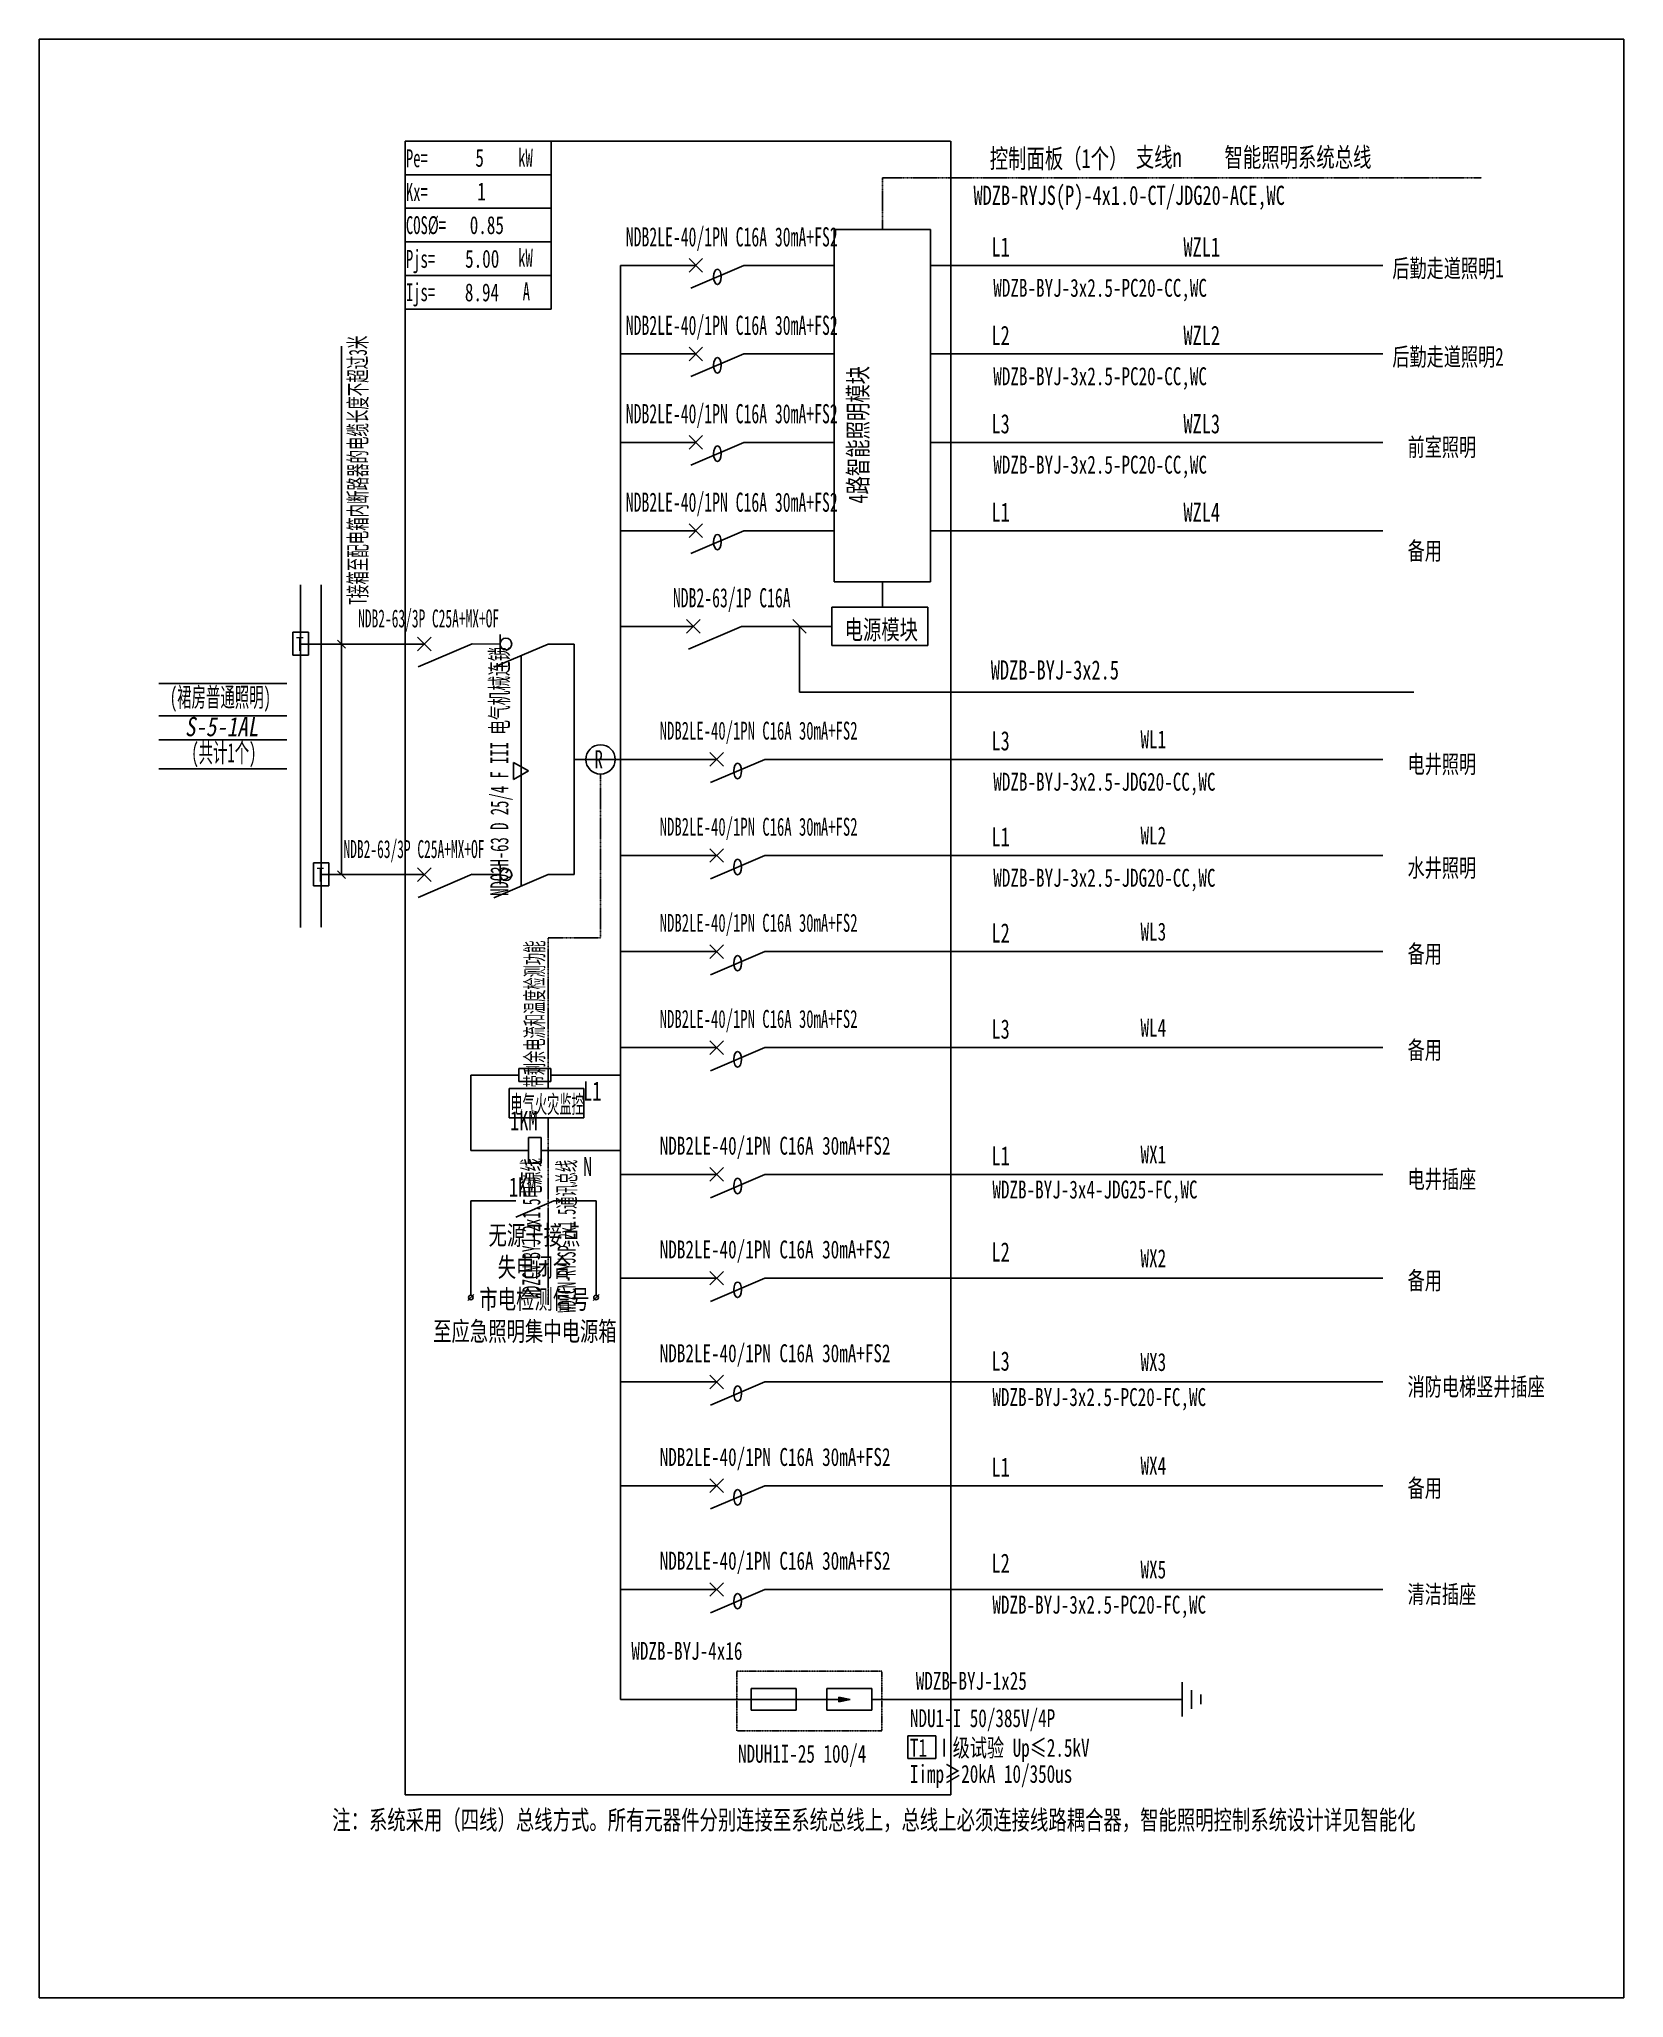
# Model space of a CAD drawing. Extents: x 256966 to 259112, y 295514 to 298168.
import ezdxf
from ezdxf.enums import TextEntityAlignment as Align

# ---------------------------------------------------------------- set-up
doc = ezdxf.new("R2010")
doc.units = 0
doc.header["$MEASUREMENT"] = 0
for name, pattern in [('DASH', [0.35, 0.25, -0.1]), ('DASHDOT', [1, 0.5, -0.25, 0, -0.25]), ('DASHDOT2', [0.5, 0.25, -0.125, 0, -0.125]), ('DASHED', [0.75, 0.5, -0.25]), ('DASHED2', [0.375, 0.25, -0.125])]:
    doc.linetypes.add(name, pattern=pattern)
for name, color, linetype in [('D_E_Eqpm(强电设备)', 100, 'Continuous'), ('D_E_Eqpm（强电设备）', 100, 'Continuous'), ('D_E_Text(强电文字)', 51, 'Continuous'), ('D_E_Text（强电文字）', 51, 'Continuous'), ('D_E_Wire(强电线缆)', 10, 'Continuous'), ('D_E_WireEm（强电应急照明线缆）', 10, 'DASHED'), ('D_E_Wire（强电线缆）', 10, 'Continuous'), ('D_El_Eqpm（弱电设备）', 100, 'Continuous'), ('D_El_Text（弱电文字）', 51, 'Continuous'), ('DQ-漏电火灾', 80, 'Continuous'), ('DQ_Eqpm', 100, 'Continuous'), ('E_E_Eqpm（强电设备）', 100, 'Continuous'), ('E_E_Wire（强电线缆）', 10, 'Continuous'), ('FL04GGFW_E72-配电箱系统图-塔楼部分$0$D_E_Text（强电文字）', 51, 'Continuous'), ('FL09U293_E72-地下室配电箱系统图$0$D_E_Eqpm（强电设备）', 100, 'Continuous'), ('系统图', 220, 'Continuous')]:
    doc.layers.add(name, color=color, linetype=linetype)
doc.styles.add('FL04GGFW_E72-配电箱系统图-塔楼部分$0$电气', font='', dxfattribs={"width": 0.7})
doc.styles.add('电气', font='', dxfattribs={"width": 0.7})
doc.styles.add('电气箱', font='simhei.ttf', dxfattribs={"width": 0.8, "oblique": 10})
doc.styles.get('FL04GGFW_E72-配电箱系统图-塔楼部分$0$电气').set_extended_font_data('SimSun')
doc.styles.get('电气').set_extended_font_data('SimSun')

msp = doc.modelspace()

# ---------------------------------------------------------------- linework, layer by layer
at = {"linetype": 'DASHED'}
for p, q in [((257461.3, 298030.5, 0), (258200.2, 298030.5, 0)), ((257461.3, 295789.6, 0), (257461.3, 298030.5, 0)), ((258200.2, 298030.5, 0), (258200.2, 295789.6, 0)), ((258200.2, 295789.6, 0), (257461.3, 295789.6, 0))]:
    msp.add_line(p, q, dxfattribs=at)
for p, q in [((257127.3, 297295.5, 0), (257300.9, 297295.5, 0)), ((257127.3, 297251.8, 0), (257300.9, 297251.8, 0)), ((257127.3, 297219.2, 0), (257300.9, 297219.2, 0)), ((257127.3, 297179.9, 0), (257300.9, 297179.9, 0))]:
    msp.add_line(p, q)
at = {"linetype": 'DASHED2'}
for p, q in [((257910.5, 295957.2, 0), (258106.6, 295957.2, 0)), ((257910.5, 295876.4, 0), (257910.5, 295957.2, 0)), ((258106.6, 295957.2, 0), (258106.6, 295876.4, 0)), ((258106.6, 295876.4, 0), (257910.5, 295876.4, 0))]:
    msp.add_line(p, q, dxfattribs=at)
at = {"layer": 'D_E_Eqpm(强电设备)'}
for p, q in [((257477.8, 297339.7, 0), (257496.3, 297358.1, 0)), ((257496.3, 297339.7, 0), (257477.8, 297358.1, 0)), ((257477.8, 297027.2, 0), (257496.3, 297045.6, 0)), ((257496.3, 297027.2, 0), (257477.8, 297045.6, 0)), ((257929.6, 295933.7, 0), (257990.7, 295933.7, 0)), ((257929.6, 295933.7, 0), (257929.6, 295904.2, 0)), ((257990.5, 295904.2, 0), (257990.5, 295933.7, 0)), ((258032.1, 295933.7, 0), (258093.2, 295933.7, 0)), ((258032.1, 295933.7, 0), (258032.1, 295904.2, 0)), ((258063.8, 295918.9, 0), (258048.5, 295922.1, 0)), ((258048.5, 295915.8, 0), (258048.5, 295922.1, 0)), ((258093, 295904.2, 0), (258093, 295933.7, 0)), ((257929.6, 295904.2, 0), (257990.5, 295904.2, 0)), ((258032.1, 295918.9, 0), (258007.5, 295918.9, 0)), ((258032.1, 295918.9, 0), (258063.8, 295918.9, 0)), ((258032.1, 295904.2, 0), (258093, 295904.2, 0)), ((258063.8, 295918.9, 0), (258048.5, 295915.8, 0))]:
    msp.add_line(p, q, dxfattribs=at)
msp.add_solid([(258048.5, 295915.8, 0), (258063.8, 295918.9, 0), (258048.5, 295922.1, 0)], dxfattribs=at)
at = {"layer": 'D_E_Eqpm（强电设备）'}
for p, q in [((258172.5, 297910.4, 0), (258042.3, 297910.4, 0)), ((258042.3, 297910.4, 0), (258042.3, 297433.4, 0)), ((258172.5, 297433.4, 0), (258172.5, 297910.4, 0)), ((258042.3, 297433.4, 0), (258172.5, 297433.4, 0)), ((258038.9, 297398.8, 0), (258169.1, 297398.8, 0)), ((258038.9, 297346.8, 0), (258038.9, 297398.8, 0)), ((258169.1, 297398.8, 0), (258169.1, 297346.8, 0)), ((257589.7, 297335.9, 0), (257589.7, 297361.9, 0)), ((257654.8, 297348.9, 0), (257581.3, 297317.4, 0)), ((258169.1, 297346.8, 0), (258038.9, 297346.8, 0)), ((257873.8, 297183.4, 0), (257892.2, 297201.8, 0)), ((257892.2, 297183.4, 0), (257873.8, 297201.8, 0)), ((257628.1, 297176.9, 0), (257608, 297188.5, 0)), ((257608, 297188.5, 0), (257608, 297165.3, 0)), ((257608, 297165.3, 0), (257628.1, 297176.9, 0)), ((257948.1, 297192.6, 0), (257874.7, 297161.1, 0)), ((257873.8, 297053.2, 0), (257892.2, 297071.6, 0)), ((257892.2, 297053.2, 0), (257873.8, 297071.6, 0)), ((257948.1, 297062.4, 0), (257874.7, 297030.9, 0)), ((257654.8, 297036.4, 0), (257581.3, 297004.9, 0)), ((257589.7, 297023.4, 0), (257589.7, 297049.4, 0)), ((257873.8, 296923, 0), (257892.2, 296941.4, 0)), ((257892.2, 296923, 0), (257873.8, 296941.4, 0)), ((257948.1, 296932.2, 0), (257874.7, 296900.7, 0)), ((257873.8, 296792.8, 0), (257892.2, 296811.2, 0)), ((257892.2, 296792.8, 0), (257873.8, 296811.2, 0)), ((257948.1, 296802, 0), (257874.7, 296770.5, 0)), ((257615, 296773.6, 0), (257658.4, 296773.6, 0)), ((257615, 296756.2, 0), (257615, 296773.6, 0)), ((257658.4, 296773.6, 0), (257658.4, 296756.2, 0)), ((257658.4, 296756.2, 0), (257615, 296756.2, 0)), ((257645.4, 296680.1, 0), (257628, 296680.1, 0)), ((257628, 296680.1, 0), (257628, 296645.4, 0)), ((257645.4, 296645.4, 0), (257645.4, 296680.1, 0)), ((257628, 296645.4, 0), (257645.4, 296645.4, 0)), ((257873.8, 296621, 0), (257892.2, 296639.4, 0)), ((257892.2, 296621, 0), (257873.8, 296639.4, 0)), ((257948.1, 296630.2, 0), (257874.7, 296598.7, 0)), ((257662.4, 296594.3, 0), (257611, 296572.4, 0)), ((257873.8, 296480.4, 0), (257892.2, 296498.8, 0)), ((257892.2, 296480.4, 0), (257873.8, 296498.8, 0)), ((257948.1, 296489.6, 0), (257874.7, 296458.1, 0)), ((257545.9, 296459.3, 0), (257554.2, 296467.6, 0)), ((257715.6, 296459.3, 0), (257723.9, 296467.6, 0)), ((257873.8, 296339.8, 0), (257892.2, 296358.2, 0)), ((257892.2, 296339.8, 0), (257873.8, 296358.2, 0)), ((257948.1, 296349, 0), (257874.7, 296317.5, 0)), ((257873.8, 296199.2, 0), (257892.2, 296217.6, 0)), ((257892.2, 296199.2, 0), (257873.8, 296217.6, 0)), ((257948.1, 296208.4, 0), (257874.7, 296176.9, 0)), ((257873.8, 296058.6, 0), (257892.2, 296077, 0)), ((257892.2, 296058.6, 0), (257873.8, 296077, 0)), ((257948.1, 296067.8, 0), (257874.7, 296036.3, 0))]:
    msp.add_line(p, q, dxfattribs=at)
at = {"layer": 'D_E_Eqpm（强电设备）', "linetype": 'DASH'}
msp.add_line((257618, 297020.6, 0), (257618, 297333.1, 0), dxfattribs=at)
at = {"layer": 'D_E_Eqpm（强电设备）'}
for centre, radius in [((257597.6, 297348.9, 0), 7.92), ((257597.6, 297036.4, 0), 7.92), ((257550.1, 296463.5, 0), 3.12), ((257719.7, 296463.5, 0), 3.12)]:
    msp.add_circle(centre, radius, dxfattribs=at)
for centre in [(257884, 297846.5, 0), (257884, 297726.6, 0), (257884, 297606.8, 0), (257884, 297487, 0), (257911.4, 297176.9, 0), (257911.4, 297046.7, 0), (257911.4, 296916.5, 0), (257911.4, 296786.2, 0), (257911.4, 296614.5, 0), (257911.4, 296473.9, 0), (257911.4, 296333.3, 0), (257911.4, 296192.7, 0), (257911.4, 296052, 0)]:
    msp.add_ellipse(centre, major_axis=(0, 10.5), ratio=0.500475, dxfattribs=at)
at = {"layer": 'D_E_Text(强电文字)', "color": 51}
for p, q in [((257374.7, 297036.4, 0), (257374.7, 297752.6, 0)), ((257369.3, 297354.3, 0), (257380.1, 297343.5, 0)), ((257369.3, 297041.8, 0), (257380.1, 297031, 0))]:
    msp.add_line(p, q, dxfattribs=at)
at = {"layer": 'D_E_Text（强电文字）'}
for p, q in [((257461.3, 298030.5, 0), (257658.8, 298030.5, 0)), ((257461.3, 298030.5, 0), (257461.3, 297802.6, 0)), ((257658.8, 298030.5, 0), (257658.8, 297802.6, 0)), ((257461.3, 297984.9, 0), (257658.8, 297984.9, 0)), ((257461.3, 297939.3, 0), (257658.8, 297939.3, 0)), ((257461.3, 297893.8, 0), (257658.8, 297893.8, 0)), ((257461.3, 297848.2, 0), (257658.8, 297848.2, 0)), ((257461.3, 297802.6, 0), (257658.8, 297802.6, 0)), ((258142, 295869.6, 0), (258179.8, 295869.6, 0)), ((258142, 295838.6, 0), (258142, 295869.6, 0)), ((258179.8, 295869.6, 0), (258179.8, 295838.6, 0)), ((258179.8, 295838.6, 0), (258142, 295838.6, 0))]:
    msp.add_line(p, q, dxfattribs=at)
at = {"layer": 'D_E_Wire(强电线缆)'}
for p, q in [((257752.8, 295918.9, 0), (257752.8, 297861.8, 0)), ((257319.6, 296964.7, 0), (257319.6, 297429.2, 0)), ((257319.6, 297348.9, 0), (257487, 297348.9, 0))]:
    msp.add_line(p, q, dxfattribs=at)
at = {"layer": 'D_E_Wire(强电线缆)', "color": 10}
for p, q in [((257752.8, 297861.8, 0), (257854.8, 297861.8, 0)), ((257919.9, 297861.8, 0), (258042.3, 297861.8, 0)), ((258172.5, 297861.8, 0), (258785, 297861.8, 0)), ((257752.8, 297742, 0), (257854.8, 297742, 0)), ((257919.9, 297742, 0), (258042.3, 297742, 0)), ((258172.5, 297742, 0), (258785, 297742, 0)), ((257752.8, 297622.2, 0), (257854.8, 297622.2, 0)), ((257919.9, 297622.2, 0), (258042.3, 297622.2, 0)), ((258172.5, 297622.2, 0), (258785, 297622.2, 0)), ((257752.8, 297502.4, 0), (257854.8, 297502.4, 0)), ((257919.9, 297502.4, 0), (258042.3, 297502.4, 0)), ((258172.5, 297502.4, 0), (258785, 297502.4, 0)), ((257752.8, 297372.8, 0), (257851.4, 297372.8, 0)), ((257916.5, 297372.8, 0), (258038.9, 297372.8, 0)), ((257948.1, 296802, 0), (258160.8, 296802, 0)), ((258160.8, 296802, 0), (258785, 296802, 0))]:
    msp.add_line(p, q, dxfattribs=at)
at = {"layer": 'D_E_Wire(强电线缆)', "linetype": 'DASH'}
for p, q in [((257347.4, 296964.7, 0), (257347.4, 297429.2, 0)), ((257347.4, 297036.4, 0), (257487, 297036.4, 0))]:
    msp.add_line(p, q, dxfattribs=at)
at = {"layer": 'D_E_WireEm（强电应急照明线缆）'}
msp.add_line((257589.7, 297036.4, 0), (257550.8, 297036.4, 0), dxfattribs=at)
at = {"layer": 'D_E_Wire（强电线缆）', "linetype": 'DASHDOT2'}
for p, q in [((258107.4, 297980.6, 0), (258918.8, 297980.6, 0)), ((258107.4, 297910.4, 0), (258107.4, 297980.6, 0))]:
    msp.add_line(p, q, dxfattribs=at)
at = {"layer": 'D_E_Wire（强电线缆）'}
for p, q in [((257551.9, 297349.4, 0), (257589.7, 297348.9, 0)), ((257654.8, 297348.9, 0), (257689.9, 297348.9, 0)), ((257689.9, 297036.4, 0), (257689.9, 297348.9, 0)), ((257689.9, 297192.6, 0), (257752.8, 297192.6, 0)), ((257752.8, 297192.6, 0), (257883, 297192.6, 0)), ((257948.1, 297192.6, 0), (258785, 297192.6, 0)), ((257752.8, 297062.4, 0), (257883, 297062.4, 0)), ((257948.1, 297062.4, 0), (258785, 297062.4, 0)), ((257654.8, 297036.4, 0), (257689.9, 297036.4, 0)), ((257752.8, 296932.2, 0), (257883, 296932.2, 0)), ((257948.1, 296932.2, 0), (258785, 296932.2, 0)), ((257752.8, 296802, 0), (257883, 296802, 0)), ((257752.8, 296630.2, 0), (257883, 296630.2, 0)), ((257948.1, 296630.2, 0), (258785, 296630.2, 0)), ((257752.8, 296489.6, 0), (257883, 296489.6, 0)), ((257948.1, 296489.6, 0), (258785, 296489.6, 0)), ((257752.8, 296349, 0), (257883, 296349, 0)), ((257948.1, 296349, 0), (258785, 296349, 0)), ((257752.8, 296208.4, 0), (257883, 296208.4, 0)), ((257948.1, 296208.4, 0), (258785, 296208.4, 0)), ((257752.8, 296067.8, 0), (257883, 296067.8, 0)), ((257948.1, 296067.8, 0), (258785, 296067.8, 0)), ((258513.3, 295895.8, 0), (258513.3, 295942.2, 0)), ((258525.9, 295906.3, 0), (258525.9, 295931.6, 0)), ((258538.6, 295912.6, 0), (258538.6, 295925.3, 0)), ((257752.8, 295918.9, 0), (258007.5, 295918.9, 0)), ((258093, 295918.9, 0), (258513.3, 295918.9, 0))]:
    msp.add_line(p, q, dxfattribs=at)
at = {"layer": 'D_E_Wire（强电线缆）', "ltscale": 3.5}
for p, q in [((257550.1, 296764.9, 0), (257615, 296764.9, 0)), ((257550.1, 296764.9, 0), (257550.1, 296662.8, 0)), ((257658.4, 296764.9, 0), (257752.8, 296764.9, 0)), ((257628, 296662.8, 0), (257550.1, 296662.8, 0)), ((257752.8, 296662.8, 0), (257645.4, 296662.8, 0)), ((257550.1, 296594.3, 0), (257611, 296594.3, 0)), ((257550.1, 296594.3, 0), (257550.1, 296466.6, 0)), ((257662.4, 296594.3, 0), (257719.7, 296594.3, 0)), ((257719.7, 296594.3, 0), (257719.7, 296466.6, 0))]:
    msp.add_line(p, q, dxfattribs=at)
at = {"layer": 'D_El_Eqpm（弱电设备）', "color": 3}
for p, q in [((257601.8, 296746.7, 0), (257703.1, 296746.7, 0)), ((257601.8, 296706.9, 0), (257601.8, 296746.7, 0)), ((257703.1, 296746.7, 0), (257703.1, 296706.9, 0)), ((257703.1, 296706.9, 0), (257601.8, 296706.9, 0)), ((257703.1, 296706.9, 0), (257601.8, 296706.9, 0))]:
    msp.add_line(p, q, dxfattribs=at)
at = {"layer": 'DQ-漏电火灾', "linetype": 'DASHDOT', "ltscale": 0.5}
for p, q in [((257725.7, 297172.8, 0), (257725.7, 296950.9, 0)), ((257654.6, 296950.9, 0), (257654.6, 296746.7, 0)), ((257654.6, 296950.9, 0), (257725.7, 296950.9, 0)), ((257654.6, 296453.3, 0), (257654.6, 296706.9, 0))]:
    msp.add_line(p, q, dxfattribs=at)
at = {"layer": 'DQ-漏电火灾', "color": 3}
msp.add_circle((257725.7, 297192.6, 0), 19.9, dxfattribs=at)
at = {"layer": 'DQ_Eqpm'}
for p, q in [((257330, 297364.8, 0), (257309.2, 297364.8, 0)), ((257309.2, 297364.8, 0), (257309.2, 297333.6, 0)), ((257330, 297333.6, 0), (257330, 297364.8, 0)), ((257309.2, 297333.6, 0), (257330, 297333.6, 0)), ((257357.8, 297052.3, 0), (257337, 297052.3, 0)), ((257337, 297052.3, 0), (257337, 297021.1, 0)), ((257357.8, 297021.1, 0), (257357.8, 297052.3, 0)), ((257337, 297021.1, 0), (257357.8, 297021.1, 0))]:
    msp.add_line(p, q, dxfattribs=at)
at = {"layer": 'E_E_Eqpm（强电设备）', "color": 100}
for p, q in [((257845.6, 297852.6, 0), (257864, 297871.1, 0)), ((257864, 297852.6, 0), (257845.6, 297871.1, 0)), ((257848.1, 297831.1, 0), (257919.9, 297861.8, 0)), ((257845.6, 297732.8, 0), (257864, 297751.2, 0)), ((257864, 297732.8, 0), (257845.6, 297751.2, 0)), ((257848.1, 297711.2, 0), (257919.9, 297742, 0)), ((257845.6, 297613, 0), (257864, 297631.4, 0)), ((257864, 297613, 0), (257845.6, 297631.4, 0)), ((257848.1, 297591.4, 0), (257919.9, 297622.2, 0)), ((257845.6, 297493.2, 0), (257864, 297511.6, 0)), ((257864, 297493.2, 0), (257845.6, 297511.6, 0)), ((257848.1, 297471.6, 0), (257919.9, 297502.4, 0)), ((257842.2, 297363.6, 0), (257860.6, 297382, 0)), ((257860.6, 297363.6, 0), (257842.2, 297382, 0)), ((257844.7, 297342, 0), (257916.5, 297372.8, 0))]:
    msp.add_line(p, q, dxfattribs=at)
at = {"layer": 'E_E_Wire（强电线缆）'}
msp.add_line((258107.4, 297433.4, 0), (258107.4, 297398.8, 0), dxfattribs=at)
at = {"layer": 'FL04GGFW_E72-配电箱系统图-塔楼部分$0$D_E_Text（强电文字）'}
for p, q in [((258004.4, 297363.6, 0), (257986, 297382, 0)), ((257995.2, 297372.8, 0), (257995.2, 297283.6, 0)), ((257995.2, 297283.6, 0), (258827.2, 297283.6, 0))]:
    msp.add_line(p, q, dxfattribs=at)
at = {"layer": 'FL09U293_E72-地下室配电箱系统图$0$D_E_Eqpm（强电设备）'}
for p, q in [((257551.9, 297349.4, 0), (257478.7, 297318, 0)), ((257551.9, 297036.9, 0), (257478.7, 297005.5, 0))]:
    msp.add_line(p, q, dxfattribs=at)
at = {"layer": '系统图', "ltscale": 9973.992009}
msp.add_lwpolyline([(256965.5, 298168.5), (259111.5, 298168.5), (259111.5, 295514.5), (256965.5, 295514.5)], close=True, dxfattribs=at)

# ---------------------------------------------------------------- texts
at = {"layer": 'D_E_Text(强电文字)', "style": 'FL04GGFW_E72-配电箱系统图-塔楼部分$0$电气', "width": 0.6}
for s, p in [('NDB2LE-40/1PN C16A 30mA+FS2', (257903.4, 297887.6, 0)), ('NDB2LE-40/1PN C16A 30mA+FS2', (257903.4, 297767.8, 0)), ('NDB2LE-40/1PN C16A 30mA+FS2', (257903.4, 297648, 0)), ('NDB2LE-40/1PN C16A 30mA+FS2', (257903.4, 297528.1, 0)), ('NDB2-63/1P C16A', (257903.4, 297398.6, 0))]:
    msp.add_text(s, height=26.043, dxfattribs=at).set_placement(p, align=Align.CENTER)
at = {"layer": 'D_E_Text(强电文字)', "color": 51, "style": 'FL04GGFW_E72-配电箱系统图-塔楼部分$0$电气', "width": 0.7}
for s, p in [('L1', (258255.1, 297874, 0)), ('L2', (258255.1, 297754.2, 0)), ('L3', (258255.1, 297634.4, 0)), ('L1', (258255.1, 297514.6, 0)), ('L3', (258255.1, 297204.8, 0)), ('L1', (258255.1, 297074.6, 0)), ('L2', (258255.1, 296944.4, 0)), ('L3', (258255.1, 296814.2, 0)), ('L1', (258255.1, 296642.4, 0)), ('L2', (258255.1, 296512.2, 0)), ('L3', (258255.1, 296364.3, 0)), ('L1', (258255.1, 296220.6, 0)), ('L2', (258255.1, 296090.4, 0))]:
    msp.add_text(s, height=26.04, dxfattribs=at).set_placement(p)
at = {"layer": 'D_E_Text(强电文字)', "width": 0.7}
for s, height, style, p in [('WZL1', 26.04, 'FL04GGFW_E72-配电箱系统图-塔楼部分$0$电气', (258515.1, 297874, 0)), ('WDZB-BYJ-3x2.5-PC20-CC,WC', 24.306, 'FL04GGFW_E72-配电箱系统图-塔楼部分$0$电气', (258257.6, 297819.4, 0)), ('WZL2', 26.04, 'FL04GGFW_E72-配电箱系统图-塔楼部分$0$电气', (258515.1, 297754.2, 0)), ('WDZB-BYJ-3x2.5-PC20-CC,WC', 24.306, 'FL04GGFW_E72-配电箱系统图-塔楼部分$0$电气', (258257.6, 297699.6, 0)), ('WZL3', 26.04, 'FL04GGFW_E72-配电箱系统图-塔楼部分$0$电气', (258515.1, 297634.4, 0)), ('WDZB-BYJ-3x2.5-PC20-CC,WC', 24.306, 'FL04GGFW_E72-配电箱系统图-塔楼部分$0$电气', (258257.6, 297579.8, 0)), ('WZL4', 26.04, 'FL04GGFW_E72-配电箱系统图-塔楼部分$0$电气', (258515.1, 297514.6, 0)), ('WDZB-BYJ-3x2.5', 26.043, 'FL04GGFW_E72-配电箱系统图-塔楼部分$0$电气', (258254.2, 297300.8, 0)), ('WDZB-BYJ-3x2.5-JDG20-CC,WC', 24.306, 'FL04GGFW_E72-配电箱系统图-塔楼部分$0$电气', (258257.6, 297150.2, 0)), ('WDZB-BYJ-3x2.5-JDG20-CC,WC', 24.306, 'FL04GGFW_E72-配电箱系统图-塔楼部分$0$电气', (258257.6, 297020, 0)), ('WDZB-BYJ-4x16', 24.306, '电气', (257767.4, 295972.5, 0)), ('WDZB-BYJ-1x25', 24.306, '电气', (258152.6, 295931.9, 0)), ('T1 Ⅰ级试验 Up≤2.5kV ', 24.306, '电气', (258144.7, 295841.2, 0)), ('Iimp≥20kA 10/350us', 24.306, '电气', (258144.7, 295805.8, 0)), ('注：系统采用（四线）总线方式。所有元器件分别连接至系统总线上，总线上必须连接线路耦合器，智能照明控制系统设计详见智能化', 26.043, 'FL04GGFW_E72-配电箱系统图-塔楼部分$0$电气', (257362.4, 295742.5, 0))]:
    msp.add_text(s, height=height, dxfattribs=dict(at, style=style)).set_placement(p)
at = {"layer": 'D_E_Text(强电文字)', "color": 51, "style": '电气', "width": 0.55}
msp.add_text('T接箱至配电箱内断路器的电缆长度不超过3米', height=24.306, rotation=90, dxfattribs=at).set_placement((257409.2, 297402.1, 0))
at = {"layer": 'D_E_Text(强电文字)', "color": 51, "true_color": 0xffff7f, "style": '电气', "width": 0.7}
msp.add_text('NDU1-I 50/385V/4P', height=24.306, dxfattribs=at).set_placement((258144.7, 295881.3, 0))
at = {"layer": 'D_E_Text（强电文字）', "linetype": 'Continuous', "style": '电气', "width": 0.6}
for s, height, p in [('Pe=', 24.31, (257462.1, 297995, 0)), ('kW', 24.31, (257614.1, 297995.9, 0)), ('Kx=', 24.31, (257462.1, 297949.3, 0)), ('COS%%C=', 24.31, (257462.1, 297904.4, 0)), ('kW', 24.31, (257614.1, 297860.1, 0)), ('Pjs=', 24.31, (257462.1, 297858.6, 0)), ('Ijs=', 24.31, (257462.1, 297813.5, 0)), ('A', 24.3, (257620.3, 297814.5, 0))]:
    msp.add_text(s, height=height, dxfattribs=at).set_placement(p)
at = {"layer": 'D_E_Text（强电文字）', "style": '电气'}
for s, height, width, p in [('5', 24.3, 0.7, (257556.2, 297995.6, 0)), ('1', 24.3, 0.7, (257558.7, 297950, 0)), (' 0.85', 24.31, 0.7, (257537, 297904.4, 0)), ('后勤走道照明1', 24.31, 0.7, (258798, 297845.8, 0)), ('后勤走道照明2', 24.31, 0.7, (258798, 297726, 0)), ('前室照明', 24.31, 0.7, (258818.7, 297603.6, 0)), ('备用', 24.31, 0.7, (258818.7, 297463, 0)), ('电源模块', 26.04, 0.7, (258056.2, 297355.4, 0)), ('NDB2LE-40/1PN C16A 30mA+FS2', 24.306, 0.6, (257805.9, 297219.4, 0)), ('WL1', 24.31, 0.7, (258457, 297207.6, 0)), ('电井照明', 24.31, 0.7, (258818.7, 297174, 0)), ('NDB2LE-40/1PN C16A 30mA+FS2', 24.306, 0.6, (257805.9, 297089.2, 0)), ('WL2', 24.31, 0.7, (258457, 297077.3, 0)), ('水井照明', 24.31, 0.7, (258818.7, 297033.4, 0)), ('NDB2LE-40/1PN C16A 30mA+FS2', 24.306, 0.6, (257805.9, 296959, 0)), ('WL3', 24.31, 0.7, (258457, 296947.1, 0)), ('备用', 24.31, 0.7, (258818.7, 296916.9, 0)), ('NDB2LE-40/1PN C16A 30mA+FS2', 24.306, 0.6, (257805.9, 296828.8, 0)), ('WL4', 24.31, 0.7, (258457, 296816.9, 0)), ('备用', 24.31, 0.7, (258818.7, 296786.7, 0)), ('NDB2LE-40/1PN C16A 30mA+FS2', 24.306, 0.7, (257805.9, 296657, 0)), ('WX1', 24.31, 0.7, (258457, 296645.1, 0)), ('电井插座', 24.31, 0.7, (258818.7, 296611.6, 0)), ('WDZB-BYJ-3x4-JDG25-FC,WC', 24.306, 0.7, (258256.4, 296597.6, 0)), ('NDB2LE-40/1PN C16A 30mA+FS2', 24.306, 0.7, (257805.9, 296516.4, 0)), ('WX2', 24.31, 0.7, (258457, 296504.5, 0)), ('备用', 24.31, 0.7, (258818.7, 296474.3, 0)), ('NDB2LE-40/1PN C16A 30mA+FS2', 24.306, 0.7, (257805.9, 296375.8, 0)), ('WX3', 24.31, 0.7, (258457, 296363.9, 0)), ('消防电梯竖井插座', 24.31, 0.7, (258818.7, 296330.4, 0)), ('WDZB-BYJ-3x2.5-PC20-FC,WC', 24.306, 0.7, (258256.4, 296316.4, 0)), ('NDB2LE-40/1PN C16A 30mA+FS2', 24.306, 0.7, (257805.9, 296235.2, 0)), ('WX4', 24.31, 0.7, (258457, 296223.3, 0)), ('备用', 24.31, 0.7, (258818.7, 296193.1, 0)), ('NDB2LE-40/1PN C16A 30mA+FS2', 24.306, 0.7, (257805.9, 296094.6, 0)), ('WX5', 24.31, 0.7, (258457, 296082.7, 0)), ('WDZB-BYJ-3x2.5-PC20-FC,WC', 24.306, 0.7, (258256.4, 296035.1, 0)), ('清洁插座', 24.31, 0.7, (258818.7, 296049.2, 0))]:
    msp.add_text(s, height=height, dxfattribs=dict(at, width=width)).set_placement(p)
at = {"layer": 'D_E_Text（强电文字）', "color": 200, "style": '电气', "width": 0.7}
for s, p in [('5.00', (257542.3, 297858.8, 0)), ('8.94', (257542, 297813.3, 0))]:
    msp.add_text(s, height=24.31, dxfattribs=at).set_placement(p)
at = {"layer": 'D_E_Text（强电文字）', "style": '电气'}
for s, height, width, p in [('NDB2-63/3P C25A+MX+OF', 24.306, 0.55, (257492.9, 297381.6, 0)), ('(裙房普通照明)', 26.04, 0.55, (257210.9, 297275.4, 0)), ('(共计1个)', 26.04, 0.55, (257215.6, 297200.2, 0)), ('NDB2-63/3P C25A+MX+OF', 24.306, 0.55, (257473.1, 297069.1, 0)), ('电气火灾监控', 24.31, 0.5, (257653.4, 296725.9, 0))]:
    msp.add_text(s, height=height, dxfattribs=dict(at, width=width)).set_placement(p, align=Align.MIDDLE)
at = {"layer": 'D_E_Text（强电文字）', "style": '电气', "width": 0.6}
msp.add_text('NDQ3H-63 D 25/4 F III 电气机械连锁', height=24.306, rotation=90, dxfattribs=at).set_placement((257589.9, 297176.6, 0), align=Align.MIDDLE)
at = {"layer": 'D_E_Text（强电文字）', "style": '电气箱', "oblique": 10, "width": 0.8}
msp.add_text('S-5-1AL', height=26.04, dxfattribs=at).set_placement((257212.5, 297237, 0), align=Align.MIDDLE)
at = {"layer": 'D_E_Text（强电文字）', "color": 51, "style": '电气', "width": 0.7}
for s, height, p in [('L1', 26.04, (257702.1, 296730.2, 0)), ('1KM', 26.04, (257603.2, 296690.1, 0)), ('N', 26, (257702.1, 296628, 0)), ('1KM', 26.04, (257601.6, 296600.2, 0))]:
    msp.add_text(s, height=height, dxfattribs=at).set_placement(p)
for s, p in [('无源干接点', (257636.2, 296547.9, 0)), ('失电闭合', (257636.2, 296504.5, 0)), ('市电检测信号', (257636.2, 296461.1, 0)), ('至应急照明集中电源箱', (257623.3, 296417.7, 0))]:
    msp.add_text(s, height=26.04, dxfattribs=at).set_placement(p, align=Align.MIDDLE_CENTER)
at = {"layer": 'D_E_Text（强电文字）', "color": 51, "true_color": 0xffff7f, "style": '电气', "width": 0.7}
msp.add_text('NDUH1I-25 100/4', height=24.306, dxfattribs=at).set_placement((257911.9, 295833.1, 0))
at = {"layer": 'D_El_Text（弱电文字）', "color": 1, "style": '电气', "width": 0.5}
msp.add_text('带剩余电流和温度检测功能', height=24.306, rotation=90, dxfattribs=at).set_placement((257648.5, 296748.1, 0))
at = {"layer": 'D_El_Text（弱电文字）', "style": '电气'}
for s, width, p in [('WDZCN-BYJ-2x1.5电源线', 0.55, (257644.2, 296461.2, 0)), ('WDZCN-RYJSP-2x1.5通讯总线', 0.5, (257691.9, 296443.1, 0))]:
    msp.add_text(s, height=24.306, rotation=90, dxfattribs=dict(at, width=width)).set_placement(p)
at = {"layer": 'DQ-漏电火灾', "color": 50, "style": '电气', "width": 0.7}
msp.add_text('R', height=24.3, dxfattribs=at).set_placement((257717.4, 297180.7, 0))
at = {"layer": 'DQ_Eqpm', "color": 51, "style": '电气', "width": 0.8}
for p in [(257313.2, 297339.4, 0), (257341, 297026.9, 0)]:
    msp.add_text('T', height=19.1, dxfattribs=at).set_placement(p)
at = {"layer": 'FL04GGFW_E72-配电箱系统图-塔楼部分$0$D_E_Text（强电文字）', "style": 'FL04GGFW_E72-配电箱系统图-塔楼部分$0$电气', "width": 0.7}
for s, height, p in [('控制面板（1个）', 26.04, (258252.8, 297993.8, 0)), ('支线n', 26.04, (258450.7, 297995.5, 0)), ('智能照明系统总线', 26.04, (258570.8, 297995.5, 0)), ('WDZB-RYJS(P)-4x1.0-CT/JDG20-ACE,WC', 26.043, (258230.8, 297943.9, 0))]:
    msp.add_text(s, height=height, dxfattribs=at).set_placement(p)
msp.add_text('4路智能照明模块', height=26.04, rotation=90, dxfattribs=at).set_placement((258087.4, 297539.2, 0))

doc.saveas('drawing.dxf')
